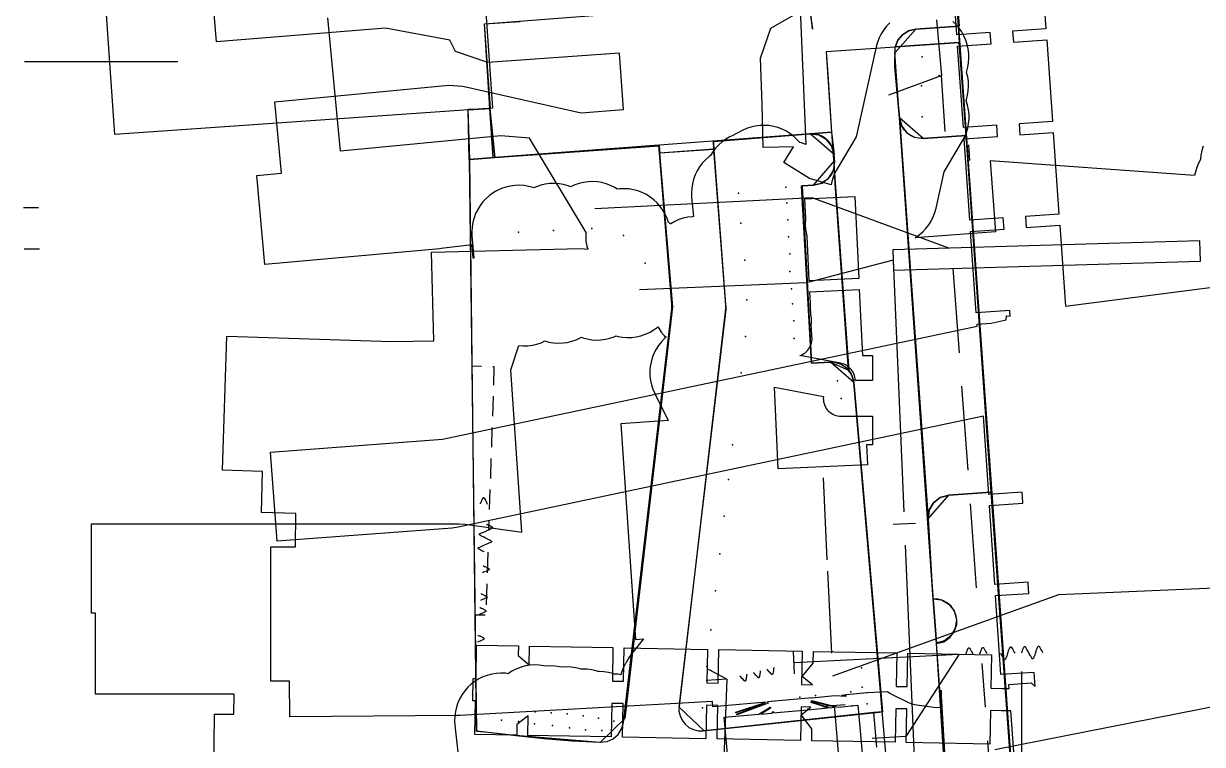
# Model space of a CAD drawing. Header units: metres. Extents: x -3903 to -3714, y 4981 to 6033.
# Drawn here: x -3886.1 to -3833.3, y 5740.4 to 5772.7 of the extents above; entities that cross this region are included whole.
import ezdxf

# ---------------------------------------------------------------- set-up
doc = ezdxf.new("R2010")
doc.units = ezdxf.units.M
for name, color, linetype in [('BOUNDARY', 7, 'Continuous'), ('BUILDING', 7, 'Continuous'), ('BUSH', 7, 'Continuous'), ('CURB', 7, 'Continuous'), ('ELECTR_CABLE', 7, 'Continuous'), ('GAS', 7, 'Continuous'), ('GRASS', 7, 'Continuous'), ('GROUND', 7, 'Continuous'), ('HEAT', 7, 'Continuous'), ('LAMP', 7, 'Continuous'), ('OVERHEAD_POWER_LINE', 7, 'Continuous'), ('ROAD', 7, 'Continuous'), ('SEWER', 7, 'Continuous'), ('SIDEWALK_PATH', 7, 'Continuous'), ('WATER_PIPELINE', 7, 'Continuous')]:
    doc.layers.add(name, color=color, linetype=linetype)

msp = doc.modelspace()

# ---------------------------------------------------------------- linework, layer by layer
at = {"layer": 'BOUNDARY'}
msp.add_lwpolyline([(-3847.856, 5740.311), (-3847.984, 5741.862), (-3855.579, 5741.039), (-3856.704, 5742.092), (-3854.603, 5759.889), (-3855.155, 5767.064), (-3857.579, 5766.892), (-3857.008, 5760.016), (-3859.132, 5741.597), (-3860.244, 5740.52), (-3864.194, 5740.842), (-3865.784, 5741.03), (-3866.083, 5766.606), (-3866.15, 5768.853), (-3865.153, 5768.892), (-3865.415, 5772.685), (-3863.828, 5772.786)], dxfattribs=at)
at = {"layer": 'BUILDING'}
msp.add_lwpolyline([(-3868.604, 5819.767), (-3865.064, 5768.899), (-3881.977, 5767.721), (-3885.517, 5818.59)], close=True, dxfattribs=at)
at = {"layer": 'BUSH'}
for p in [(-3845.827, 5771.196), (-3845.847, 5769.91), (-3845.82, 5768.511), (-3851.928, 5765.364), (-3854.053, 5765.101), (-3851.886, 5764.672), (-3853.937, 5763.765), (-3851.834, 5763.907), (-3863.891, 5763.352), (-3862.325, 5763.436), (-3860.61, 5763.519), (-3859.195, 5763.203), (-3851.802, 5763.152), (-3851.75, 5762.386), (-3858.229, 5761.971), (-3853.768, 5762.106), (-3851.75, 5761.598), (-3851.666, 5760.824), (-3853.68, 5760.321), (-3851.624, 5760.153), (-3851.572, 5759.387), (-3853.737, 5758.692), (-3851.551, 5758.59), (-3853.93, 5757.061), (-3849.619, 5756.701), (-3849.452, 5755.915), (-3854.31, 5753.835), (-3854.494, 5752.284), (-3854.687, 5750.648), (-3854.887, 5748.954), (-3855.081, 5747.311), (-3855.288, 5745.56), (-3855.465, 5743.922), (-3848.535, 5743.862), (-3850.6, 5742.624), (-3849.017, 5742.778), (-3848.516, 5742.991), (-3855.664, 5742.071), (-3851.296, 5742.542), (-3850.209, 5742.112), (-3848.963, 5742.153), (-3848.286, 5742.25), (-3863.148, 5741.887), (-3862.441, 5741.841), (-3861.714, 5741.798), (-3861.006, 5741.704), (-3860.315, 5741.598), (-3850.938, 5742.015), (-3864.66, 5741.52), (-3863.901, 5741.455), (-3863.174, 5741.35), (-3862.369, 5741.275), (-3861.616, 5741.168), (-3860.9, 5741.087), (-3860.164, 5741.046), (-3859.628, 5741.475)]:
    msp.add_point(p, dxfattribs=at)
at = {"layer": 'CURB'}
for points in [[(-3867.861, 5808.623), (-3853.9, 5809.494), (-3852.929, 5809.577), (-3846.431, 5804.023), (-3844.586, 5777.956), (-3844.205, 5772.576), (-3843.415, 5761.417), (-3841.627, 5736.612), (-3841.49, 5734.714), (-3840.673, 5723.38), (-3839.406, 5705.714), (-3838.057, 5687.717), (-3840.726, 5684.51), (-3861.138, 5682.304)], [(-3843.851, 5767.686), (-3845.772, 5767.55), (-3846.84, 5768.478), (-3847.041, 5771.374), (-3846.113, 5772.443), (-3844.162, 5772.579)], [(-3865.034, 5766.686), (-3865.174, 5768.891)], [(-3847.389, 5739.343), (-3848.884, 5756.622), (-3849.934, 5757.535), (-3850.774, 5757.49), (-3851.199, 5765.428), (-3850.684, 5765.456), (-3849.742, 5766.541), (-3849.767, 5766.838), (-3850.84, 5767.757), (-3858.588, 5767.172), (-3866.083, 5766.606)], [(-3843.745, 5767.267), (-3843.705, 5766.558)], [(-3865.553, 5757.345), (-3865.999, 5757.355)], [(-3865.008, 5756.512), (-3864.981, 5757.332), (-3865.053, 5757.333)], [(-3865.053, 5755.12), (-3865.024, 5756.012)], [(-3865.099, 5753.729), (-3865.07, 5754.62)], [(-3865.144, 5752.337), (-3865.115, 5753.229)], [(-3865.189, 5750.946), (-3865.16, 5751.837)], [(-3840.834, 5684.41), (-3842.18, 5703.131), (-3842.323, 5705.126), (-3845.185, 5744.942), (-3845.328, 5746.936), (-3845.557, 5750.52), (-3844.632, 5751.588), (-3842.702, 5751.727)], [(-3865.22, 5750), (-3865.205, 5750.446)], [(-3865.281, 5748.11), (-3865.251, 5749.037)], [(-3865.327, 5746.683), (-3865.297, 5747.61)], [(-3865.853, 5746.234), (-3865.389, 5746.23)]]:
    msp.add_lwpolyline(points, dxfattribs=at)
at = {"layer": 'ELECTR_CABLE'}
for points in [[(-3850.857, 5773.263), (-3850.728, 5772.447), (-3850.999, 5775.022)], [(-3847.274, 5772.718), (-3847.416, 5772.569), (-3847.543, 5772.406), (-3847.653, 5772.232), (-3847.746, 5772.048), (-3847.82, 5771.856), (-3847.875, 5771.657), (-3848.784, 5767.626), (-3849.634, 5766.19), (-3849.73, 5766.008), (-3849.808, 5765.817), (-3849.866, 5765.62), (-3849.893, 5765.48), (-3850.866, 5765.757), (-3852.022, 5766.472), (-3851.585, 5767.18), (-3852.944, 5767.144), (-3852.994, 5769.091), (-3853.062, 5771.14), (-3852.605, 5772.48), (-3851.374, 5773.182)], [(-3833.233, 5767.203), (-3833.295, 5767.007), (-3833.337, 5766.805), (-3833.357, 5766.612), (-3833.449, 5766.442), (-3833.529, 5766.251), (-3833.589, 5766.054), (-3833.623, 5765.886), (-3842.776, 5766.55), (-3842.543, 5763.369), (-3846.142, 5763.106), (-3846.125, 5763.116), (-3845.957, 5763.234), (-3845.8, 5763.369), (-3845.658, 5763.518), (-3845.531, 5763.68), (-3845.421, 5763.854), (-3845.328, 5764.038), (-3845.254, 5764.231), (-3845.199, 5764.429), (-3844.832, 5766.057), (-3844.013, 5767.441), (-3843.917, 5767.623), (-3843.839, 5767.814), (-3843.78, 5768.012), (-3843.741, 5768.214), (-3843.722, 5768.419), (-3843.723, 5768.625), (-3843.744, 5768.83), (-3843.786, 5769.032), (-3843.846, 5769.229), (-3843.854, 5769.247), (-3843.843, 5769.282), (-3843.791, 5769.482), (-3843.759, 5769.685), (-3843.747, 5769.891), (-3843.755, 5770.097), (-3843.784, 5770.301), (-3843.831, 5770.499), (-3843.778, 5770.734), (-3843.743, 5770.937), (-3843.727, 5771.143), (-3843.732, 5771.349), (-3843.757, 5771.553), (-3843.802, 5771.754), (-3843.867, 5771.95), (-3843.95, 5772.139), (-3844.052, 5772.318), (-3844.17, 5772.487), (-3844.305, 5772.643), (-3844.454, 5772.785)], [(-3844.153, 5757.96), (-3844.428, 5761.727)], [(-3843.769, 5752.697), (-3844.044, 5756.464)], [(-3850.069, 5748.684), (-3850.243, 5752.354)], [(-3865.606, 5751.194), (-3865.601, 5751.208), (-3865.582, 5751.256), (-3865.574, 5751.277), (-3865.561, 5751.309), (-3865.546, 5751.344), (-3865.536, 5751.368), (-3865.525, 5751.391), (-3865.516, 5751.407), (-3865.507, 5751.424), (-3865.501, 5751.434), (-3865.496, 5751.442), (-3865.491, 5751.449), (-3865.488, 5751.452), (-3865.486, 5751.455), (-3865.481, 5751.46), (-3865.478, 5751.463), (-3865.476, 5751.465), (-3865.473, 5751.467), (-3865.471, 5751.469), (-3865.467, 5751.471), (-3865.465, 5751.472), (-3865.464, 5751.473), (-3865.462, 5751.473), (-3865.461, 5751.474), (-3865.459, 5751.474), (-3865.457, 5751.475), (-3865.455, 5751.475), (-3865.453, 5751.475), (-3865.453, 5751.474), (-3865.451, 5751.474), (-3865.45, 5751.474), (-3865.449, 5751.474), (-3865.448, 5751.473), (-3865.447, 5751.473), (-3865.445, 5751.472), (-3865.443, 5751.471), (-3865.442, 5751.47), (-3865.441, 5751.469), (-3865.44, 5751.468), (-3865.439, 5751.467), (-3865.438, 5751.466), (-3865.437, 5751.465), (-3865.435, 5751.462), (-3865.433, 5751.46), (-3865.431, 5751.458), (-3865.429, 5751.454), (-3865.427, 5751.45), (-3865.423, 5751.443), (-3865.378, 5751.354), (-3865.363, 5751.324), (-3865.314, 5751.226), (-3865.294, 5751.188)], [(-3843.384, 5747.434), (-3843.659, 5751.201)], [(-3865.378, 5749.67), (-3865.392, 5749.677), (-3865.439, 5749.698), (-3865.459, 5749.708), (-3865.49, 5749.723), (-3865.525, 5749.74), (-3865.548, 5749.752), (-3865.57, 5749.764), (-3865.586, 5749.773), (-3865.602, 5749.783), (-3865.612, 5749.79), (-3865.619, 5749.796), (-3865.626, 5749.802), (-3865.629, 5749.804), (-3865.632, 5749.807), (-3865.636, 5749.811), (-3865.639, 5749.814), (-3865.641, 5749.817), (-3865.643, 5749.82), (-3865.645, 5749.822), (-3865.647, 5749.826), (-3865.648, 5749.828), (-3865.648, 5749.83), (-3865.649, 5749.831), (-3865.649, 5749.833), (-3865.649, 5749.834), (-3865.649, 5749.836), (-3865.649, 5749.838), (-3865.649, 5749.84), (-3865.649, 5749.841), (-3865.649, 5749.842), (-3865.648, 5749.843), (-3865.648, 5749.844), (-3865.648, 5749.845), (-3865.647, 5749.847), (-3865.646, 5749.848), (-3865.645, 5749.85), (-3865.644, 5749.851), (-3865.643, 5749.852), (-3865.642, 5749.853), (-3865.641, 5749.854), (-3865.64, 5749.855), (-3865.638, 5749.856), (-3865.636, 5749.858), (-3865.634, 5749.859), (-3865.631, 5749.861), (-3865.627, 5749.863), (-3865.623, 5749.865), (-3865.615, 5749.869), (-3865.524, 5749.908), (-3865.494, 5749.921), (-3865.393, 5749.964), (-3865.353, 5749.981)], [(-3865.328, 5750.292), (-3865.314, 5750.286), (-3865.268, 5750.264), (-3865.247, 5750.255), (-3865.216, 5750.24), (-3865.182, 5750.223), (-3865.159, 5750.211), (-3865.136, 5750.199), (-3865.12, 5750.189), (-3865.104, 5750.179), (-3865.095, 5750.172), (-3865.087, 5750.166), (-3865.08, 5750.161), (-3865.077, 5750.158), (-3865.075, 5750.156), (-3865.07, 5750.151), (-3865.067, 5750.148), (-3865.065, 5750.146), (-3865.063, 5750.143), (-3865.061, 5750.14), (-3865.06, 5750.137), (-3865.059, 5750.134), (-3865.058, 5750.133), (-3865.058, 5750.131), (-3865.057, 5750.129), (-3865.057, 5750.128), (-3865.057, 5750.126), (-3865.057, 5750.124), (-3865.057, 5750.122), (-3865.057, 5750.121), (-3865.058, 5750.12), (-3865.058, 5750.119), (-3865.058, 5750.118), (-3865.059, 5750.117), (-3865.06, 5750.116), (-3865.06, 5750.114), (-3865.062, 5750.112), (-3865.063, 5750.111), (-3865.063, 5750.11), (-3865.064, 5750.109), (-3865.066, 5750.108), (-3865.067, 5750.107), (-3865.068, 5750.106), (-3865.071, 5750.104), (-3865.073, 5750.103), (-3865.076, 5750.101), (-3865.08, 5750.099), (-3865.084, 5750.097), (-3865.091, 5750.094), (-3865.182, 5750.054), (-3865.213, 5750.041), (-3865.314, 5749.998), (-3865.353, 5749.981)], [(-3865.378, 5749.67), (-3865.364, 5749.664), (-3865.318, 5749.642), (-3865.297, 5749.633), (-3865.266, 5749.618), (-3865.232, 5749.601), (-3865.209, 5749.589), (-3865.187, 5749.577), (-3865.171, 5749.567), (-3865.155, 5749.557), (-3865.145, 5749.55), (-3865.137, 5749.545), (-3865.13, 5749.539), (-3865.128, 5749.537), (-3865.125, 5749.534), (-3865.12, 5749.529), (-3865.117, 5749.526), (-3865.115, 5749.524), (-3865.113, 5749.521), (-3865.112, 5749.518), (-3865.11, 5749.515), (-3865.109, 5749.512), (-3865.108, 5749.511), (-3865.108, 5749.509), (-3865.108, 5749.507), (-3865.107, 5749.506), (-3865.107, 5749.504), (-3865.107, 5749.502), (-3865.107, 5749.5), (-3865.108, 5749.499), (-3865.108, 5749.498), (-3865.108, 5749.497), (-3865.109, 5749.496), (-3865.109, 5749.495), (-3865.11, 5749.494), (-3865.111, 5749.492), (-3865.112, 5749.49), (-3865.113, 5749.489), (-3865.114, 5749.488), (-3865.115, 5749.487), (-3865.116, 5749.486), (-3865.117, 5749.485), (-3865.118, 5749.484), (-3865.121, 5749.482), (-3865.123, 5749.481), (-3865.126, 5749.479), (-3865.13, 5749.477), (-3865.134, 5749.475), (-3865.141, 5749.472), (-3865.232, 5749.432), (-3865.263, 5749.419), (-3865.364, 5749.376), (-3865.403, 5749.359)], [(-3865.428, 5749.048), (-3865.442, 5749.055), (-3865.489, 5749.076), (-3865.509, 5749.086), (-3865.541, 5749.101), (-3865.575, 5749.118), (-3865.598, 5749.13), (-3865.62, 5749.142), (-3865.636, 5749.151), (-3865.652, 5749.161), (-3865.662, 5749.168), (-3865.67, 5749.174), (-3865.676, 5749.18), (-3865.679, 5749.182), (-3865.682, 5749.185), (-3865.687, 5749.189), (-3865.689, 5749.192), (-3865.691, 5749.195), (-3865.693, 5749.198), (-3865.695, 5749.201), (-3865.697, 5749.204), (-3865.698, 5749.206), (-3865.698, 5749.208), (-3865.699, 5749.209), (-3865.699, 5749.211), (-3865.699, 5749.212), (-3865.7, 5749.214), (-3865.7, 5749.216), (-3865.699, 5749.218), (-3865.699, 5749.219), (-3865.699, 5749.22), (-3865.699, 5749.221), (-3865.698, 5749.222), (-3865.698, 5749.223), (-3865.697, 5749.225), (-3865.696, 5749.226), (-3865.695, 5749.228), (-3865.694, 5749.229), (-3865.693, 5749.23), (-3865.692, 5749.231), (-3865.691, 5749.232), (-3865.69, 5749.233), (-3865.689, 5749.234), (-3865.686, 5749.236), (-3865.684, 5749.238), (-3865.681, 5749.239), (-3865.677, 5749.242), (-3865.673, 5749.243), (-3865.666, 5749.247), (-3865.574, 5749.286), (-3865.544, 5749.299), (-3865.443, 5749.342), (-3865.403, 5749.359)], [(-3865.479, 5748.426), (-3865.465, 5748.42), (-3865.418, 5748.398), (-3865.398, 5748.389), (-3865.367, 5748.374), (-3865.332, 5748.357), (-3865.309, 5748.345), (-3865.287, 5748.333), (-3865.271, 5748.323), (-3865.255, 5748.313), (-3865.245, 5748.306), (-3865.238, 5748.301), (-3865.231, 5748.295), (-3865.228, 5748.293), (-3865.225, 5748.29), (-3865.221, 5748.285), (-3865.218, 5748.282), (-3865.216, 5748.28), (-3865.214, 5748.277), (-3865.212, 5748.274), (-3865.21, 5748.271), (-3865.209, 5748.268), (-3865.209, 5748.267), (-3865.208, 5748.265), (-3865.208, 5748.264), (-3865.208, 5748.262), (-3865.208, 5748.26), (-3865.208, 5748.258), (-3865.208, 5748.256), (-3865.208, 5748.256), (-3865.208, 5748.254), (-3865.209, 5748.253), (-3865.209, 5748.252), (-3865.209, 5748.251), (-3865.21, 5748.25), (-3865.211, 5748.248), (-3865.212, 5748.247), (-3865.213, 5748.245), (-3865.214, 5748.244), (-3865.215, 5748.243), (-3865.216, 5748.242), (-3865.217, 5748.241), (-3865.219, 5748.24), (-3865.221, 5748.238), (-3865.223, 5748.237), (-3865.226, 5748.235), (-3865.23, 5748.233), (-3865.234, 5748.231), (-3865.242, 5748.228), (-3865.333, 5748.188), (-3865.363, 5748.175), (-3865.464, 5748.132), (-3865.504, 5748.115)], [(-3849.872, 5744.515), (-3850.046, 5748.185)], [(-3849.824, 5743.493), (-3839.702, 5747.143), (-3832.036, 5747.465)], [(-3865.579, 5747.182), (-3865.565, 5747.176), (-3865.519, 5747.154), (-3865.498, 5747.145), (-3865.467, 5747.13), (-3865.433, 5747.113), (-3865.41, 5747.101), (-3865.387, 5747.089), (-3865.371, 5747.079), (-3865.355, 5747.069), (-3865.346, 5747.063), (-3865.338, 5747.057), (-3865.331, 5747.051), (-3865.328, 5747.049), (-3865.326, 5747.046), (-3865.321, 5747.041), (-3865.318, 5747.038), (-3865.316, 5747.036), (-3865.314, 5747.033), (-3865.312, 5747.03), (-3865.311, 5747.027), (-3865.31, 5747.024), (-3865.309, 5747.023), (-3865.309, 5747.021), (-3865.308, 5747.02), (-3865.308, 5747.018), (-3865.308, 5747.016), (-3865.308, 5747.014), (-3865.308, 5747.012), (-3865.308, 5747.012), (-3865.309, 5747.01), (-3865.309, 5747.009), (-3865.309, 5747.008), (-3865.31, 5747.007), (-3865.31, 5747.006), (-3865.311, 5747.004), (-3865.313, 5747.003), (-3865.314, 5747.001), (-3865.314, 5747.001), (-3865.315, 5746.999), (-3865.317, 5746.998), (-3865.318, 5746.997), (-3865.319, 5746.996), (-3865.322, 5746.994), (-3865.323, 5746.993), (-3865.327, 5746.991), (-3865.331, 5746.989), (-3865.334, 5746.987), (-3865.342, 5746.984), (-3865.433, 5746.944), (-3865.464, 5746.931), (-3865.565, 5746.888), (-3865.604, 5746.871)], [(-3865.629, 5746.56), (-3865.615, 5746.554), (-3865.569, 5746.533), (-3865.548, 5746.523), (-3865.517, 5746.508), (-3865.483, 5746.491), (-3865.46, 5746.479), (-3865.438, 5746.467), (-3865.422, 5746.457), (-3865.406, 5746.447), (-3865.396, 5746.441), (-3865.388, 5746.435), (-3865.381, 5746.429), (-3865.379, 5746.427), (-3865.376, 5746.424), (-3865.371, 5746.419), (-3865.368, 5746.416), (-3865.366, 5746.414), (-3865.364, 5746.411), (-3865.363, 5746.408), (-3865.361, 5746.405), (-3865.36, 5746.402), (-3865.359, 5746.401), (-3865.359, 5746.399), (-3865.359, 5746.398), (-3865.358, 5746.396), (-3865.358, 5746.394), (-3865.358, 5746.392), (-3865.358, 5746.39), (-3865.358, 5746.39), (-3865.359, 5746.388), (-3865.359, 5746.387), (-3865.359, 5746.386), (-3865.36, 5746.385), (-3865.361, 5746.384), (-3865.362, 5746.382), (-3865.363, 5746.381), (-3865.364, 5746.379), (-3865.364, 5746.379), (-3865.366, 5746.377), (-3865.367, 5746.376), (-3865.368, 5746.375), (-3865.369, 5746.374), (-3865.372, 5746.372), (-3865.374, 5746.371), (-3865.377, 5746.369), (-3865.381, 5746.367), (-3865.385, 5746.365), (-3865.392, 5746.362), (-3865.483, 5746.322), (-3865.514, 5746.309), (-3865.615, 5746.266), (-3865.654, 5746.249)], [(-3865.718, 5745.316), (-3865.704, 5745.31), (-3865.657, 5745.291), (-3865.635, 5745.283), (-3865.603, 5745.27), (-3865.568, 5745.254), (-3865.545, 5745.244), (-3865.522, 5745.233), (-3865.505, 5745.224), (-3865.489, 5745.215), (-3865.479, 5745.209), (-3865.471, 5745.203), (-3865.464, 5745.198), (-3865.461, 5745.196), (-3865.458, 5745.193), (-3865.453, 5745.189), (-3865.45, 5745.186), (-3865.448, 5745.183), (-3865.446, 5745.181), (-3865.444, 5745.178), (-3865.442, 5745.175), (-3865.441, 5745.172), (-3865.44, 5745.171), (-3865.44, 5745.169), (-3865.439, 5745.168), (-3865.439, 5745.166), (-3865.439, 5745.164), (-3865.439, 5745.163), (-3865.439, 5745.161), (-3865.439, 5745.16), (-3865.439, 5745.159), (-3865.439, 5745.158), (-3865.44, 5745.156), (-3865.44, 5745.155), (-3865.441, 5745.154), (-3865.441, 5745.152), (-3865.443, 5745.151), (-3865.443, 5745.149), (-3865.444, 5745.148), (-3865.445, 5745.147), (-3865.446, 5745.146), (-3865.447, 5745.145), (-3865.449, 5745.144), (-3865.451, 5745.142), (-3865.453, 5745.141), (-3865.456, 5745.139), (-3865.46, 5745.136), (-3865.464, 5745.134), (-3865.471, 5745.13), (-3865.56, 5745.086), (-3865.59, 5745.071), (-3865.688, 5745.023), (-3865.727, 5745.004)], [(-3843.861, 5744.47), (-3843.857, 5744.485), (-3843.84, 5744.533), (-3843.833, 5744.555), (-3843.821, 5744.587), (-3843.808, 5744.623), (-3843.798, 5744.647), (-3843.788, 5744.671), (-3843.781, 5744.688), (-3843.772, 5744.705), (-3843.766, 5744.715), (-3843.761, 5744.723), (-3843.757, 5744.731), (-3843.754, 5744.734), (-3843.752, 5744.737), (-3843.748, 5744.742), (-3843.745, 5744.745), (-3843.743, 5744.747), (-3843.74, 5744.749), (-3843.738, 5744.751), (-3843.734, 5744.753), (-3843.732, 5744.755), (-3843.731, 5744.755), (-3843.729, 5744.756), (-3843.728, 5744.757), (-3843.726, 5744.757), (-3843.724, 5744.757), (-3843.722, 5744.757), (-3843.72, 5744.757), (-3843.72, 5744.757), (-3843.718, 5744.757), (-3843.717, 5744.757), (-3843.716, 5744.757), (-3843.715, 5744.756), (-3843.714, 5744.756), (-3843.712, 5744.755), (-3843.71, 5744.754), (-3843.709, 5744.753), (-3843.708, 5744.753), (-3843.707, 5744.752), (-3843.705, 5744.75), (-3843.704, 5744.749), (-3843.703, 5744.748), (-3843.701, 5744.746), (-3843.7, 5744.744), (-3843.698, 5744.741), (-3843.695, 5744.738), (-3843.693, 5744.734), (-3843.689, 5744.727), (-3843.64, 5744.64), (-3843.624, 5744.611), (-3843.57, 5744.515), (-3843.55, 5744.478)], [(-3843.238, 5744.485), (-3843.233, 5744.499), (-3843.216, 5744.548), (-3843.209, 5744.569), (-3843.197, 5744.602), (-3843.184, 5744.638), (-3843.174, 5744.662), (-3843.165, 5744.685), (-3843.157, 5744.702), (-3843.148, 5744.719), (-3843.143, 5744.729), (-3843.138, 5744.738), (-3843.133, 5744.745), (-3843.131, 5744.748), (-3843.128, 5744.751), (-3843.124, 5744.756), (-3843.121, 5744.759), (-3843.119, 5744.762), (-3843.116, 5744.764), (-3843.114, 5744.766), (-3843.111, 5744.768), (-3843.108, 5744.769), (-3843.107, 5744.77), (-3843.105, 5744.771), (-3843.104, 5744.771), (-3843.102, 5744.771), (-3843.1, 5744.772), (-3843.099, 5744.772), (-3843.097, 5744.772), (-3843.096, 5744.772), (-3843.095, 5744.772), (-3843.094, 5744.772), (-3843.092, 5744.771), (-3843.091, 5744.771), (-3843.09, 5744.77), (-3843.088, 5744.77), (-3843.086, 5744.769), (-3843.085, 5744.768), (-3843.084, 5744.767), (-3843.083, 5744.766), (-3843.082, 5744.765), (-3843.081, 5744.764), (-3843.08, 5744.763), (-3843.077, 5744.76), (-3843.076, 5744.759), (-3843.074, 5744.756), (-3843.071, 5744.752), (-3843.069, 5744.748), (-3843.065, 5744.741), (-3843.016, 5744.655), (-3843, 5744.626), (-3842.947, 5744.53), (-3842.926, 5744.492)], [(-3841.99, 5744.514), (-3841.985, 5744.528), (-3841.969, 5744.577), (-3841.961, 5744.598), (-3841.95, 5744.631), (-3841.936, 5744.667), (-3841.927, 5744.691), (-3841.917, 5744.714), (-3841.909, 5744.731), (-3841.901, 5744.748), (-3841.895, 5744.758), (-3841.89, 5744.767), (-3841.885, 5744.774), (-3841.883, 5744.777), (-3841.881, 5744.78), (-3841.876, 5744.785), (-3841.874, 5744.788), (-3841.871, 5744.791), (-3841.869, 5744.793), (-3841.866, 5744.795), (-3841.863, 5744.797), (-3841.861, 5744.798), (-3841.859, 5744.799), (-3841.858, 5744.8), (-3841.856, 5744.8), (-3841.855, 5744.8), (-3841.853, 5744.801), (-3841.851, 5744.801), (-3841.849, 5744.801), (-3841.848, 5744.801), (-3841.847, 5744.801), (-3841.846, 5744.801), (-3841.845, 5744.8), (-3841.844, 5744.8), (-3841.842, 5744.799), (-3841.841, 5744.799), (-3841.839, 5744.798), (-3841.837, 5744.797), (-3841.837, 5744.796), (-3841.835, 5744.795), (-3841.834, 5744.794), (-3841.833, 5744.793), (-3841.832, 5744.792), (-3841.83, 5744.79), (-3841.828, 5744.788), (-3841.826, 5744.785), (-3841.824, 5744.781), (-3841.821, 5744.777), (-3841.817, 5744.77), (-3841.768, 5744.684), (-3841.752, 5744.655), (-3841.699, 5744.559), (-3841.678, 5744.521)], [(-3841.366, 5744.529), (-3841.361, 5744.543), (-3841.345, 5744.591), (-3841.337, 5744.613), (-3841.326, 5744.645), (-3841.312, 5744.681), (-3841.303, 5744.705), (-3841.293, 5744.729), (-3841.285, 5744.746), (-3841.277, 5744.763), (-3841.271, 5744.773), (-3841.266, 5744.781), (-3841.261, 5744.789), (-3841.259, 5744.792), (-3841.257, 5744.795), (-3841.253, 5744.8), (-3841.25, 5744.803), (-3841.247, 5744.805), (-3841.245, 5744.807), (-3841.242, 5744.809), (-3841.239, 5744.812), (-3841.237, 5744.813), (-3841.235, 5744.814), (-3841.234, 5744.814), (-3841.232, 5744.815), (-3841.231, 5744.815), (-3841.229, 5744.815), (-3841.227, 5744.816), (-3841.225, 5744.816), (-3841.224, 5744.816), (-3841.223, 5744.815), (-3841.222, 5744.815), (-3841.221, 5744.815), (-3841.22, 5744.814), (-3841.218, 5744.814), (-3841.217, 5744.813), (-3841.215, 5744.812), (-3841.214, 5744.811), (-3841.213, 5744.811), (-3841.212, 5744.81), (-3841.21, 5744.809), (-3841.209, 5744.808), (-3841.208, 5744.807), (-3841.206, 5744.804), (-3841.204, 5744.802), (-3841.202, 5744.799), (-3841.2, 5744.796), (-3841.197, 5744.792), (-3841.193, 5744.785), (-3841.144, 5744.698), (-3841.129, 5744.669), (-3841.075, 5744.573), (-3841.054, 5744.536)], [(-3840.742, 5744.543), (-3840.737, 5744.557), (-3840.721, 5744.606), (-3840.713, 5744.628), (-3840.702, 5744.66), (-3840.689, 5744.696), (-3840.679, 5744.72), (-3840.669, 5744.743), (-3840.661, 5744.76), (-3840.653, 5744.777), (-3840.647, 5744.787), (-3840.642, 5744.796), (-3840.637, 5744.803), (-3840.635, 5744.806), (-3840.633, 5744.809), (-3840.629, 5744.814), (-3840.626, 5744.817), (-3840.624, 5744.82), (-3840.621, 5744.822), (-3840.618, 5744.824), (-3840.615, 5744.826), (-3840.613, 5744.827), (-3840.612, 5744.828), (-3840.61, 5744.829), (-3840.608, 5744.829), (-3840.607, 5744.83), (-3840.605, 5744.83), (-3840.603, 5744.83), (-3840.601, 5744.83), (-3840.601, 5744.83), (-3840.599, 5744.83), (-3840.598, 5744.83), (-3840.597, 5744.829), (-3840.596, 5744.829), (-3840.595, 5744.828), (-3840.593, 5744.828), (-3840.591, 5744.827), (-3840.59, 5744.826), (-3840.589, 5744.825), (-3840.588, 5744.824), (-3840.586, 5744.823), (-3840.585, 5744.822), (-3840.584, 5744.821), (-3840.582, 5744.819), (-3840.581, 5744.817), (-3840.578, 5744.814), (-3840.576, 5744.81), (-3840.574, 5744.807), (-3840.57, 5744.799), (-3840.521, 5744.713), (-3840.505, 5744.684), (-3840.451, 5744.588), (-3840.43, 5744.55)], [(-3851.533, 5743.596), (-3851.583, 5744.594)], [(-3851.558, 5744.095), (-3847.136, 5744.315)], [(-3844.173, 5744.463), (-3846.56, 5740.783), (-3848.054, 5740.702)], [(-3847.136, 5744.315), (-3844.173, 5744.463)], [(-3841.99, 5744.514), (-3841.995, 5744.5), (-3842.011, 5744.451), (-3842.019, 5744.43), (-3842.03, 5744.397), (-3842.044, 5744.361), (-3842.053, 5744.337), (-3842.063, 5744.314), (-3842.071, 5744.297), (-3842.079, 5744.28), (-3842.085, 5744.27), (-3842.09, 5744.261), (-3842.095, 5744.254), (-3842.097, 5744.251), (-3842.099, 5744.248), (-3842.103, 5744.243), (-3842.106, 5744.24), (-3842.109, 5744.237), (-3842.111, 5744.235), (-3842.114, 5744.233), (-3842.117, 5744.231), (-3842.119, 5744.23), (-3842.121, 5744.229), (-3842.122, 5744.228), (-3842.124, 5744.228), (-3842.125, 5744.227), (-3842.127, 5744.227), (-3842.129, 5744.227), (-3842.131, 5744.227), (-3842.132, 5744.227), (-3842.133, 5744.227), (-3842.134, 5744.227), (-3842.135, 5744.228), (-3842.136, 5744.228), (-3842.138, 5744.229), (-3842.139, 5744.229), (-3842.141, 5744.23), (-3842.142, 5744.231), (-3842.143, 5744.232), (-3842.145, 5744.233), (-3842.146, 5744.234), (-3842.147, 5744.235), (-3842.148, 5744.236), (-3842.15, 5744.238), (-3842.152, 5744.24), (-3842.154, 5744.243), (-3842.156, 5744.247), (-3842.159, 5744.25), (-3842.163, 5744.258), (-3842.212, 5744.344), (-3842.228, 5744.373), (-3842.281, 5744.469), (-3842.302, 5744.507)], [(-3840.742, 5744.543), (-3840.747, 5744.529), (-3840.764, 5744.48), (-3840.771, 5744.459), (-3840.783, 5744.426), (-3840.796, 5744.39), (-3840.806, 5744.366), (-3840.815, 5744.343), (-3840.823, 5744.326), (-3840.832, 5744.309), (-3840.837, 5744.299), (-3840.842, 5744.29), (-3840.847, 5744.283), (-3840.849, 5744.28), (-3840.852, 5744.277), (-3840.856, 5744.272), (-3840.859, 5744.269), (-3840.861, 5744.266), (-3840.864, 5744.264), (-3840.866, 5744.262), (-3840.869, 5744.26), (-3840.872, 5744.259), (-3840.873, 5744.258), (-3840.875, 5744.257), (-3840.876, 5744.257), (-3840.877, 5744.257), (-3840.879, 5744.256), (-3840.881, 5744.256), (-3840.883, 5744.256), (-3840.884, 5744.256), (-3840.885, 5744.256), (-3840.886, 5744.256), (-3840.887, 5744.257), (-3840.889, 5744.257), (-3840.89, 5744.258), (-3840.892, 5744.258), (-3840.893, 5744.259), (-3840.895, 5744.26), (-3840.896, 5744.261), (-3840.897, 5744.262), (-3840.898, 5744.263), (-3840.899, 5744.264), (-3840.9, 5744.265), (-3840.903, 5744.267), (-3840.904, 5744.269), (-3840.906, 5744.272), (-3840.909, 5744.276), (-3840.911, 5744.28), (-3840.915, 5744.287), (-3840.964, 5744.373), (-3840.98, 5744.402), (-3841.033, 5744.498), (-3841.054, 5744.536)], [(-3854.569, 5743.355), (-3855.397, 5743.787)], [(-3853.073, 5743.723), (-3853.074, 5743.708), (-3853.08, 5743.657), (-3853.083, 5743.634), (-3853.087, 5743.6), (-3853.092, 5743.562), (-3853.096, 5743.536), (-3853.101, 5743.511), (-3853.105, 5743.493), (-3853.109, 5743.475), (-3853.113, 5743.463), (-3853.116, 5743.454), (-3853.119, 5743.446), (-3853.12, 5743.443), (-3853.122, 5743.439), (-3853.125, 5743.433), (-3853.127, 5743.43), (-3853.129, 5743.427), (-3853.131, 5743.424), (-3853.133, 5743.422), (-3853.135, 5743.419), (-3853.137, 5743.417), (-3853.139, 5743.416), (-3853.14, 5743.415), (-3853.141, 5743.414), (-3853.143, 5743.414), (-3853.145, 5743.413), (-3853.146, 5743.412), (-3853.148, 5743.412), (-3853.149, 5743.412), (-3853.15, 5743.412), (-3853.151, 5743.412), (-3853.152, 5743.412), (-3853.154, 5743.412), (-3853.155, 5743.412), (-3853.157, 5743.412), (-3853.159, 5743.413), (-3853.16, 5743.414), (-3853.161, 5743.414), (-3853.163, 5743.415), (-3853.164, 5743.415), (-3853.166, 5743.416), (-3853.167, 5743.417), (-3853.17, 5743.419), (-3853.171, 5743.42), (-3853.174, 5743.423), (-3853.177, 5743.426), (-3853.18, 5743.429), (-3853.186, 5743.435), (-3853.252, 5743.509), (-3853.274, 5743.534), (-3853.347, 5743.616), (-3853.376, 5743.648)], [(-3852.467, 5743.872), (-3852.468, 5743.856), (-3852.474, 5743.806), (-3852.477, 5743.783), (-3852.481, 5743.749), (-3852.486, 5743.711), (-3852.49, 5743.685), (-3852.495, 5743.66), (-3852.499, 5743.642), (-3852.503, 5743.624), (-3852.507, 5743.612), (-3852.51, 5743.603), (-3852.513, 5743.595), (-3852.514, 5743.592), (-3852.516, 5743.588), (-3852.519, 5743.582), (-3852.521, 5743.579), (-3852.523, 5743.576), (-3852.525, 5743.573), (-3852.527, 5743.571), (-3852.529, 5743.568), (-3852.531, 5743.566), (-3852.533, 5743.565), (-3852.534, 5743.564), (-3852.535, 5743.563), (-3852.537, 5743.563), (-3852.539, 5743.562), (-3852.54, 5743.561), (-3852.542, 5743.561), (-3852.543, 5743.561), (-3852.544, 5743.561), (-3852.545, 5743.561), (-3852.546, 5743.561), (-3852.548, 5743.561), (-3852.549, 5743.561), (-3852.551, 5743.561), (-3852.553, 5743.562), (-3852.554, 5743.562), (-3852.555, 5743.563), (-3852.557, 5743.564), (-3852.558, 5743.564), (-3852.56, 5743.565), (-3852.561, 5743.566), (-3852.564, 5743.568), (-3852.565, 5743.569), (-3852.568, 5743.572), (-3852.571, 5743.575), (-3852.574, 5743.578), (-3852.58, 5743.584), (-3852.646, 5743.658), (-3852.668, 5743.683), (-3852.741, 5743.765), (-3852.77, 5743.797)], [(-3842.994, 5742.092), (-3843.137, 5744.054)], [(-3854.569, 5743.355), (-3855.501, 5743.297)], [(-3854.569, 5743.355), (-3854.766, 5738.234)], [(-3853.679, 5743.574), (-3853.68, 5743.559), (-3853.686, 5743.508), (-3853.689, 5743.485), (-3853.693, 5743.451), (-3853.698, 5743.413), (-3853.702, 5743.387), (-3853.707, 5743.362), (-3853.711, 5743.344), (-3853.715, 5743.326), (-3853.718, 5743.315), (-3853.722, 5743.305), (-3853.725, 5743.297), (-3853.726, 5743.294), (-3853.728, 5743.29), (-3853.731, 5743.284), (-3853.733, 5743.281), (-3853.735, 5743.278), (-3853.737, 5743.275), (-3853.739, 5743.273), (-3853.741, 5743.27), (-3853.743, 5743.268), (-3853.745, 5743.267), (-3853.746, 5743.266), (-3853.747, 5743.265), (-3853.749, 5743.265), (-3853.75, 5743.264), (-3853.752, 5743.263), (-3853.754, 5743.263), (-3853.755, 5743.263), (-3853.756, 5743.263), (-3853.757, 5743.263), (-3853.758, 5743.263), (-3853.76, 5743.263), (-3853.761, 5743.263), (-3853.763, 5743.263), (-3853.765, 5743.264), (-3853.766, 5743.265), (-3853.767, 5743.265), (-3853.769, 5743.266), (-3853.77, 5743.267), (-3853.772, 5743.267), (-3853.773, 5743.268), (-3853.775, 5743.27), (-3853.777, 5743.271), (-3853.78, 5743.274), (-3853.783, 5743.277), (-3853.786, 5743.28), (-3853.792, 5743.286), (-3853.858, 5743.36), (-3853.88, 5743.385), (-3853.953, 5743.467), (-3853.981, 5743.499)], [(-3850.26, 5742.14), (-3849.264, 5742.222)], [(-3849.762, 5742.181), (-3848.769, 5730.222)], [(-3842.6, 5736.671), (-3842.793, 5739.327), (-3842.885, 5740.595)]]:
    msp.add_lwpolyline(points, dxfattribs=at)
for points in [[(-3848.836, 5764.956), (-3848.663, 5761.287), (-3850.882, 5761.182), (-3850.976, 5763.18), (-3850.984, 5763.258), (-3850.999, 5763.335), (-3851.022, 5763.41), (-3851.038, 5763.449), (-3851.052, 5763.743), (-3851.043, 5763.788), (-3851.035, 5763.866), (-3851.035, 5763.944), (-3851.077, 5764.85)], [(-3848.044, 5756.715), (-3848.82, 5756.715), (-3848.825, 5756.788), (-3848.837, 5756.866), (-3848.857, 5756.942), (-3848.884, 5757.015), (-3848.919, 5757.086), (-3848.96, 5757.153), (-3849.007, 5757.215), (-3849.061, 5757.273), (-3849.119, 5757.325), (-3849.183, 5757.371), (-3849.251, 5757.411), (-3849.322, 5757.443), (-3849.396, 5757.469), (-3849.473, 5757.487), (-3851.306, 5757.83), (-3851.283, 5757.837), (-3851.21, 5757.867), (-3851.141, 5757.904), (-3851.075, 5757.947), (-3851.015, 5757.997), (-3850.959, 5758.053), (-3850.909, 5758.113), (-3850.865, 5758.178), (-3850.828, 5758.247), (-3850.798, 5758.32), (-3850.775, 5758.395), (-3850.76, 5758.472), (-3850.752, 5758.55), (-3850.752, 5758.629), (-3850.759, 5758.707), (-3850.766, 5758.744), (-3850.789, 5759.226), (-3850.781, 5759.269), (-3850.773, 5759.347), (-3850.773, 5759.426), (-3850.78, 5759.504), (-3850.795, 5759.581), (-3850.808, 5759.623), (-3850.829, 5760.069), (-3850.825, 5760.112), (-3850.825, 5760.191), (-3850.848, 5760.682), (-3848.639, 5760.787), (-3848.5, 5757.838), (-3848.044, 5757.838)], [(-3848.044, 5753.838), (-3848.311, 5753.838), (-3848.269, 5752.948), (-3852.264, 5752.759), (-3852.437, 5756.414), (-3850.246, 5756.004), (-3850.248, 5755.993), (-3850.252, 5755.915), (-3850.248, 5755.836), (-3850.236, 5755.759), (-3850.217, 5755.683), (-3850.191, 5755.609), (-3850.157, 5755.538), (-3850.117, 5755.47), (-3850.07, 5755.407), (-3850.017, 5755.349), (-3849.959, 5755.296), (-3849.896, 5755.25), (-3849.829, 5755.209), (-3849.758, 5755.176), (-3849.684, 5755.149), (-3849.608, 5755.13), (-3849.53, 5755.119), (-3849.452, 5755.115), (-3848.044, 5755.115)]]:
    msp.add_lwpolyline(points, close=True, dxfattribs=at)
at = {"layer": 'GAS'}
for points in [[(-3840.535, 5776.108), (-3840.279, 5772.46), (-3841.775, 5772.355), (-3841.74, 5771.857), (-3840.244, 5771.961), (-3839.989, 5768.314), (-3841.485, 5768.209), (-3841.45, 5767.71), (-3839.954, 5767.815), (-3839.698, 5764.168), (-3841.195, 5764.063), (-3841.16, 5763.564), (-3839.663, 5763.669), (-3839.409, 5760.04), (-3832.826, 5760.888)], [(-3841.489, 5737.045), (-3841.856, 5741.929), (-3842.281, 5741.937), (-3842.769, 5741.946), (-3842.797, 5740.446), (-3846.534, 5740.516), (-3846.505, 5742.016), (-3847.005, 5742.025), (-3847.034, 5740.526), (-3850.77, 5740.596), (-3850.76, 5741.133), (-3851.242, 5741.755), (-3850.801, 5742.097), (-3851.241, 5742.105), (-3851.27, 5740.605), (-3855.006, 5740.675), (-3854.978, 5742.175), (-3855.478, 5742.185), (-3855.506, 5740.685), (-3859.242, 5740.755), (-3859.214, 5742.255), (-3859.714, 5742.264), (-3859.742, 5740.764), (-3863.478, 5740.834), (-3863.462, 5741.709), (-3863.969, 5741.315), (-3863.978, 5740.844), (-3865.846, 5740.879), (-3865.818, 5742.379), (-3865.95, 5742.381), (-3865.931, 5743.381), (-3865.799, 5743.379), (-3865.771, 5744.878), (-3863.903, 5744.843), (-3863.911, 5744.406), (-3863.419, 5743.999), (-3863.403, 5744.834), (-3859.667, 5744.764), (-3859.695, 5743.264), (-3859.195, 5743.255), (-3859.167, 5744.754), (-3855.431, 5744.684), (-3855.459, 5743.184), (-3854.959, 5743.175), (-3854.931, 5744.675), (-3851.195, 5744.605), (-3851.223, 5743.105), (-3850.734, 5743.096), (-3851.191, 5743.472), (-3850.705, 5744.061), (-3850.695, 5744.595), (-3846.958, 5744.525), (-3846.987, 5743.025), (-3846.487, 5743.016), (-3846.459, 5744.516), (-3842.722, 5744.445), (-3842.75, 5742.946), (-3842.243, 5742.936), (-3841.932, 5742.93), (-3841.945, 5743.115), (-3840.948, 5743.19), (-3840.758, 5743.025), (-3840.8, 5743.655), (-3842.297, 5743.554), (-3842.536, 5747.089), (-3841.04, 5747.19), (-3841.069, 5747.622), (-3841.073, 5747.689), (-3842.57, 5747.588), (-3842.809, 5751.123), (-3841.313, 5751.225), (-3841.315, 5751.261), (-3841.346, 5751.723), (-3842.843, 5751.622), (-3843.08, 5755.125), (-3866.598, 5750.146), (-3866.862, 5750.108), (-3874.705, 5749.52), (-3875.004, 5753.508), (-3867.295, 5754.087), (-3843.357, 5759.155), (-3843.363, 5759.243), (-3842.734, 5759.287), (-3842.059, 5759.43), (-3842.048, 5759.613), (-3841.885, 5759.603), (-3841.902, 5759.847), (-3843.398, 5759.742), (-3843.654, 5763.389), (-3842.157, 5763.494), (-3842.192, 5763.993), (-3843.688, 5763.888), (-3843.944, 5767.536), (-3842.448, 5767.64), (-3842.483, 5768.139), (-3843.979, 5768.034), (-3844.234, 5771.682), (-3842.738, 5771.787), (-3842.773, 5772.285), (-3844.269, 5772.181), (-3844.525, 5775.828)]]:
    msp.add_lwpolyline(points, dxfattribs=at)
at = {"layer": 'GRASS'}
for points in [[(-3844.205, 5772.576), (-3844.159, 5771.832), (-3847.026, 5771.636), (-3846.91, 5771.945), (-3846.706, 5772.194), (-3846.434, 5772.366), (-3846.113, 5772.443)], [(-3846.84, 5768.478), (-3846.735, 5768.096), (-3846.5, 5767.793), (-3846.168, 5767.601), (-3845.775, 5767.549), (-3843.851, 5767.686), (-3844.171, 5771.847), (-3847.044, 5771.651), (-3847.06, 5770.777)], [(-3855.188, 5767.421), (-3854.623, 5760.122), (-3854.62, 5760.025), (-3854.627, 5759.927), (-3856.71, 5742.144), (-3856.711, 5741.921), (-3856.664, 5741.707), (-3856.571, 5741.508), (-3856.435, 5741.332), (-3856.264, 5741.19), (-3856.068, 5741.091), (-3855.855, 5741.037), (-3855.633, 5741.031), (-3847.604, 5741.881), (-3848.884, 5756.622), (-3848.974, 5756.96), (-3849.169, 5757.239), (-3849.446, 5757.437), (-3849.783, 5757.531), (-3850.774, 5757.49), (-3851.227, 5765.427), (-3850.684, 5765.456), (-3850.302, 5765.554), (-3849.996, 5765.783), (-3849.799, 5766.11), (-3849.739, 5766.501), (-3849.767, 5766.838), (-3849.806, 5767.047), (-3849.886, 5767.241), (-3850.005, 5767.414), (-3850.159, 5767.56), (-3850.341, 5767.67), (-3850.539, 5767.739), (-3850.747, 5767.766), (-3850.958, 5767.748)], [(-3859.933, 5740.562), (-3859.659, 5740.683), (-3859.437, 5740.875), (-3859.28, 5741.122), (-3859.202, 5741.411), (-3857.033, 5759.922), (-3857.029, 5760.118), (-3857.615, 5767.246), (-3864.963, 5766.691), (-3866.102, 5766.605), (-3865.784, 5741.03), (-3865.261, 5740.98), (-3864.012, 5740.823), (-3862.761, 5740.695), (-3861.507, 5740.597), (-3860.25, 5740.528)]]:
    msp.add_lwpolyline(points, close=True, dxfattribs=at)
msp.add_lwpolyline([(-3841.646, 5736.627), (-3842.728, 5751.725), (-3844.632, 5751.588), (-3845.014, 5751.482), (-3845.315, 5751.246), (-3845.506, 5750.914), (-3845.557, 5750.52), (-3845.347, 5746.951), (-3844.956, 5746.897), (-3844.627, 5746.706), (-3844.393, 5746.405), (-3844.288, 5746.025), (-3844.338, 5745.633), (-3844.526, 5745.302), (-3844.824, 5745.065), (-3845.203, 5744.956), (-3842.342, 5705.14)], dxfattribs=at)
at = {"layer": 'GROUND'}
msp.add_lwpolyline([(-3844.69, 5737.313), (-3845.185, 5744.942), (-3844.857, 5745.026), (-3844.583, 5745.208), (-3844.383, 5745.47), (-3844.277, 5745.791), (-3844.269, 5746.015), (-3844.311, 5746.231), (-3844.398, 5746.434), (-3844.53, 5746.614), (-3844.698, 5746.761), (-3844.892, 5746.866), (-3845.105, 5746.925), (-3845.325, 5746.936), (-3846.84, 5768.478), (-3847.041, 5770.762), (-3847.026, 5771.636), (-3846.91, 5771.945), (-3846.706, 5772.194), (-3846.434, 5772.366), (-3846.113, 5772.443), (-3844.19, 5772.577), (-3841.627, 5736.612)], dxfattribs=at)
for points in [[(-3847.984, 5741.862), (-3855.579, 5741.039), (-3856.704, 5742.092), (-3854.603, 5759.889), (-3855.154, 5767.055), (-3855.169, 5767.415), (-3850.84, 5767.757), (-3850.446, 5767.708), (-3850.114, 5767.519), (-3849.876, 5767.219), (-3849.82, 5767.023), (-3849.763, 5766.236), (-3849.884, 5765.934), (-3850.091, 5765.692), (-3850.365, 5765.527), (-3850.684, 5765.456), (-3851.199, 5765.428), (-3850.774, 5757.49), (-3849.934, 5757.535), (-3849.116, 5757.181), (-3849.711, 5765.523), (-3849.101, 5757.163), (-3849.017, 5757.041), (-3848.952, 5756.909), (-3848.907, 5756.768), (-3848.884, 5756.622), (-3847.604, 5741.881), (-3847.983, 5741.854)], [(-3857.579, 5766.892), (-3857.008, 5760.016), (-3859.132, 5741.597), (-3860.244, 5740.52), (-3864.194, 5740.842), (-3865.784, 5741.03), (-3866.083, 5766.606), (-3866.083, 5766.606), (-3864.963, 5766.691), (-3857.601, 5767.221), (-3857.575, 5766.892)]]:
    msp.add_lwpolyline(points, close=True, dxfattribs=at)
at = {"layer": 'HEAT'}
for points in [[(-3851.309, 5774.068), (-3851.03, 5767.275), (-3851.232, 5767.346), (-3851.301, 5767.366), (-3851.414, 5767.495), (-3851.564, 5767.636), (-3851.727, 5767.762), (-3851.902, 5767.871), (-3852.087, 5767.962), (-3852.28, 5768.035), (-3852.479, 5768.088), (-3852.682, 5768.122), (-3852.887, 5768.136), (-3853.093, 5768.13), (-3853.298, 5768.103), (-3853.499, 5768.056), (-3853.694, 5767.99), (-3853.882, 5767.905), (-3854.019, 5767.826), (-3854.163, 5767.761), (-3854.294, 5767.686), (-3854.432, 5767.624), (-3854.61, 5767.521), (-3854.778, 5767.401), (-3854.933, 5767.265), (-3855.074, 5767.115), (-3855.2, 5766.952), (-3855.304, 5766.785), (-3855.377, 5766.731), (-3855.531, 5766.593), (-3855.67, 5766.441), (-3855.794, 5766.277), (-3855.901, 5766.1), (-3855.99, 5765.915), (-3856.06, 5765.721), (-3856.111, 5765.521), (-3856.143, 5765.318), (-3856.154, 5765.112), (-3856.145, 5764.906), (-3856.065, 5764.051), (-3856.111, 5764.048), (-3856.316, 5764.024), (-3856.517, 5763.979), (-3856.713, 5763.916), (-3856.902, 5763.833), (-3857.081, 5763.732), (-3857.085, 5763.729), (-3857.179, 5763.789), (-3857.241, 5763.972), (-3857.325, 5764.16), (-3857.428, 5764.338), (-3857.548, 5764.506), (-3857.684, 5764.661), (-3857.834, 5764.802), (-3857.997, 5764.928), (-3858.172, 5765.037), (-3858.357, 5765.128), (-3858.55, 5765.201), (-3858.749, 5765.255), (-3858.952, 5765.289), (-3859.158, 5765.302), (-3859.363, 5765.296), (-3859.473, 5765.282), (-3859.587, 5765.353), (-3859.772, 5765.444), (-3859.965, 5765.517), (-3860.164, 5765.571), (-3860.367, 5765.605), (-3860.573, 5765.618), (-3860.778, 5765.612), (-3860.983, 5765.585), (-3861.184, 5765.539), (-3861.379, 5765.473), (-3861.563, 5765.39), (-3861.681, 5765.434), (-3861.88, 5765.488), (-3862.083, 5765.522), (-3862.289, 5765.535), (-3862.494, 5765.529), (-3862.699, 5765.502), (-3862.9, 5765.456), (-3863.095, 5765.39), (-3863.21, 5765.338), (-3863.246, 5765.351), (-3863.445, 5765.405), (-3863.648, 5765.439), (-3863.854, 5765.452), (-3864.059, 5765.446), (-3864.264, 5765.419), (-3864.465, 5765.373), (-3864.66, 5765.307), (-3864.848, 5765.222), (-3865.026, 5765.119), (-3865.194, 5764.999), (-3865.349, 5764.864), (-3865.49, 5764.714), (-3865.616, 5764.55), (-3865.725, 5764.375), (-3865.816, 5764.191), (-3865.889, 5763.998), (-3865.943, 5763.799), (-3865.977, 5763.596), (-3865.99, 5763.39), (-3865.984, 5763.184), (-3865.904, 5762.189), (-3865.928, 5762.187), (-3865.977, 5762.788), (-3867.363, 5762.621), (-3867.423, 5762.615), (-3875.255, 5761.911), (-3875.613, 5765.895), (-3874.504, 5765.995), (-3874.805, 5769.194), (-3867.019, 5769.929), (-3866.392, 5769.889), (-3861.086, 5768.697), (-3859.201, 5768.849), (-3859.372, 5771.36), (-3865.269, 5770.951), (-3866.721, 5771.438), (-3866.976, 5771.952), (-3869.846, 5772.48), (-3877.423, 5771.875), (-3877.742, 5775.862)], [(-3886.011, 5770.997), (-3879.156, 5770.997)], [(-3886.059, 5764.458), (-3885.386, 5764.458)], [(-3886.038, 5762.611), (-3885.339, 5762.611)], [(-3877.556, 5737.79), (-3877.513, 5741.789), (-3876.637, 5741.78), (-3876.624, 5742.684), (-3882.845, 5742.684), (-3882.845, 5746.299), (-3883.013, 5746.299), (-3883.013, 5750.299), (-3866.555, 5750.299), (-3866.285, 5750.28), (-3863.752, 5749.935), (-3864.245, 5757.192), (-3863.88, 5758.277), (-3863.687, 5758.264), (-3863.481, 5758.271), (-3863.277, 5758.297), (-3863.076, 5758.344), (-3862.881, 5758.41), (-3862.713, 5758.486), (-3862.534, 5758.438), (-3862.331, 5758.404), (-3862.126, 5758.39), (-3861.92, 5758.397), (-3861.715, 5758.423), (-3861.514, 5758.47), (-3861.319, 5758.536), (-3861.131, 5758.62), (-3861.079, 5758.651), (-3861.022, 5758.629), (-3860.823, 5758.576), (-3860.62, 5758.542), (-3860.414, 5758.528), (-3860.208, 5758.535), (-3860.004, 5758.561), (-3859.803, 5758.608), (-3859.608, 5758.674), (-3859.527, 5758.71), (-3859.442, 5758.687), (-3859.239, 5758.653), (-3859.033, 5758.639), (-3858.827, 5758.646), (-3858.623, 5758.672), (-3858.422, 5758.719), (-3858.227, 5758.785), (-3858.039, 5758.87), (-3857.861, 5758.973), (-3857.693, 5759.092), (-3857.659, 5759.122), (-3857.621, 5759.055), (-3857.503, 5758.886), (-3857.369, 5758.729), (-3857.291, 5758.654), (-3857.358, 5758.597), (-3857.501, 5758.448), (-3857.629, 5758.286), (-3857.74, 5758.113), (-3857.833, 5757.929), (-3857.908, 5757.737), (-3857.964, 5757.539), (-3858.001, 5757.336), (-3858.017, 5757.131), (-3858.013, 5756.925), (-3857.989, 5756.72), (-3857.944, 5756.519), (-3857.881, 5756.323), (-3857.798, 5756.134), (-3857.198, 5754.927), (-3859.32, 5754.778), (-3858.841, 5747.736), (-3858.653, 5745.13), (-3858.303, 5745.157), (-3858.825, 5744.505), (-3858.946, 5744.338), (-3859.05, 5744.161), (-3859.105, 5744.042), (-3859.118, 5744.021), (-3859.209, 5743.837), (-3859.283, 5743.644), (-3859.309, 5743.548), (-3859.449, 5743.567), (-3859.608, 5743.573), (-3859.671, 5743.597), (-3859.87, 5743.65), (-3860.074, 5743.684), (-3860.279, 5743.697), (-3860.348, 5743.695), (-3860.424, 5743.721), (-3860.624, 5743.769), (-3860.828, 5743.796), (-3861.034, 5743.804), (-3861.087, 5743.8), (-3861.131, 5743.815), (-3861.331, 5743.863), (-3861.535, 5743.89), (-3861.741, 5743.898), (-3861.947, 5743.885), (-3861.961, 5743.883), (-3862.058, 5743.906), (-3862.262, 5743.933), (-3862.468, 5743.941), (-3862.666, 5743.928), (-3862.765, 5743.952), (-3862.969, 5743.979), (-3863.175, 5743.987), (-3863.381, 5743.974), (-3863.584, 5743.941), (-3863.784, 5743.888), (-3863.977, 5743.816), (-3864.162, 5743.726), (-3864.337, 5743.617), (-3864.365, 5743.596), (-3864.482, 5743.612), (-3864.688, 5743.62), (-3864.894, 5743.607), (-3865.097, 5743.574), (-3865.297, 5743.521), (-3865.49, 5743.449), (-3865.675, 5743.359), (-3865.85, 5743.25), (-3866.014, 5743.126), (-3866.165, 5742.985), (-3866.301, 5742.831), (-3866.422, 5742.664), (-3866.526, 5742.485), (-3866.611, 5742.298), (-3866.678, 5742.103), (-3866.726, 5741.902), (-3866.753, 5741.698), (-3866.761, 5741.492), (-3866.748, 5741.287), (-3866.386, 5738.048)], [(-3842.566, 5740.2), (-3830.38, 5742.602)]]:
    msp.add_lwpolyline(points, dxfattribs=at)
at = {"layer": 'LAMP'}
msp.add_point((-3845.065, 5770.371), dxfattribs=at)
at = {"layer": 'OVERHEAD_POWER_LINE'}
for points in [[(-3845.176, 5772.853), (-3844.964, 5770.362)], [(-3847.313, 5769.504), (-3844.964, 5770.362)], [(-3844.788, 5767.868), (-3844.964, 5770.362)]]:
    msp.add_lwpolyline(points, dxfattribs=at)
at = {"layer": 'ROAD'}
msp.add_lwpolyline([(-3838.05, 5687.629), (-3841.488, 5734.707), (-3841.489, 5734.711), (-3841.491, 5734.714), (-3841.494, 5734.716), (-3841.782, 5734.837), (-3841.783, 5734.838), (-3842.016, 5735.04), (-3842.017, 5735.041), (-3842.177, 5735.304), (-3842.177, 5735.306), (-3842.249, 5735.613), (-3842.25, 5735.614), (-3842.219, 5735.927), (-3842.219, 5735.929), (-3842.097, 5736.211), (-3842.097, 5736.212), (-3841.896, 5736.446), (-3841.895, 5736.447), (-3841.632, 5736.609), (-3841.63, 5736.612), (-3841.628, 5736.615), (-3841.628, 5736.618), (-3846.456, 5804.36)], dxfattribs=at)
at = {"layer": 'SEWER'}
for points in [[(-3844.546, 5735.483), (-3844.977, 5742.859), (-3844.955, 5742.079), (-3845.196, 5742.072), (-3846.164, 5742.204), (-3846.397, 5742.275), (-3847.272, 5742.711), (-3847.375, 5742.785), (-3848.293, 5742.734), (-3848.292, 5742.732), (-3849.218, 5742.649), (-3849.217, 5742.644), (-3849.44, 5742.624), (-3849.234, 5742.617), (-3849.235, 5742.58), (-3849.737, 5742.597), (-3850.756, 5742.505), (-3850.755, 5742.51), (-3852.741, 5742.331), (-3852.74, 5742.326), (-3852.741, 5742.326), (-3852.738, 5742.317), (-3852.737, 5742.313), (-3852.736, 5742.31), (-3852.724, 5742.277), (-3854.127, 5741.748), (-3854.143, 5741.788), (-3852.893, 5742.26), (-3854.162, 5741.843), (-3854.171, 5741.873), (-3852.804, 5742.321), (-3855.193, 5742.105), (-3855.215, 5742.35), (-3866.52, 5741.723), (-3866.663, 5741.718), (-3874.132, 5741.661), (-3874.145, 5743.267), (-3874.989, 5743.267), (-3874.992, 5749.267), (-3873.878, 5749.267), (-3873.863, 5750.768), (-3875.411, 5750.807), (-3875.364, 5752.641), (-3877.147, 5752.697), (-3876.956, 5758.694), (-3869.567, 5758.46), (-3867.694, 5758.487), (-3867.792, 5762.462), (-3861.113, 5762.626), (-3860.782, 5762.588), (-3860.816, 5762.693), (-3860.826, 5762.741), (-3860.861, 5762.943), (-3860.866, 5762.977), (-3860.864, 5763.345), (-3863.403, 5767.561), (-3864.691, 5767.664), (-3871.864, 5766.976), (-3872.436, 5772.948)], [(-3853.799, 5731.855), (-3854.682, 5741.643), (-3853.136, 5741.783), (-3852.633, 5742.093), (-3852.621, 5742.076), (-3852.612, 5742.058), (-3853.045, 5741.791), (-3852.572, 5741.834), (-3852.495, 5741.903), (-3852.483, 5741.893), (-3852.472, 5741.878), (-3852.515, 5741.839), (-3850.954, 5741.98), (-3850.949, 5741.986), (-3850.941, 5741.981), (-3850.051, 5742.061), (-3850.794, 5742.303), (-3850.786, 5742.33), (-3850.783, 5742.336), (-3849.963, 5742.069), (-3849.729, 5742.09), (-3850.777, 5742.354), (-3850.776, 5742.366), (-3850.765, 5742.401), (-3849.583, 5742.103), (-3848.706, 5742.182), (-3847.783, 5731.948)]]:
    msp.add_lwpolyline(points, dxfattribs=at)
at = {"layer": 'SIDEWALK_PATH'}
for points in [[(-3844.574, 5777.782), (-3844.162, 5772.579), (-3846.113, 5772.443), (-3846.434, 5772.366), (-3846.706, 5772.194), (-3846.91, 5771.945), (-3847.026, 5771.636), (-3850.128, 5771.424), (-3849.879, 5767.83), (-3850.84, 5767.757), (-3855.169, 5767.415), (-3855.154, 5767.05), (-3857.575, 5766.886), (-3857.601, 5767.221), (-3864.963, 5766.691), (-3865.174, 5768.891), (-3865.415, 5772.68), (-3857.443, 5773.289)], [(-3844.69, 5737.313), (-3845.185, 5744.942), (-3846.84, 5768.478), (-3847.041, 5770.762), (-3847.026, 5771.636), (-3850.128, 5771.424), (-3850.048, 5770.41), (-3849.879, 5767.83), (-3849.101, 5757.163), (-3849.017, 5757.041), (-3848.952, 5756.909), (-3848.907, 5756.768), (-3848.884, 5756.622), (-3847.604, 5741.881), (-3847.997, 5741.853), (-3847.86, 5740.3)]]:
    msp.add_lwpolyline(points, dxfattribs=at)
for points in [[(-3864.963, 5766.691), (-3866.102, 5766.605), (-3866.149, 5768.824), (-3865.174, 5768.891)], [(-3843.851, 5767.686), (-3845.772, 5767.55), (-3845.969, 5767.555), (-3846.159, 5767.599), (-3846.338, 5767.678), (-3846.498, 5767.792), (-3846.634, 5767.936), (-3846.737, 5768.101), (-3846.807, 5768.284), (-3846.84, 5768.478), (-3845.557, 5750.52), (-3845.506, 5750.914), (-3845.315, 5751.246), (-3845.014, 5751.482), (-3844.632, 5751.588), (-3842.729, 5751.725)], [(-3850.84, 5767.757), (-3849.879, 5767.83), (-3849.767, 5766.838), (-3849.876, 5767.219), (-3850.114, 5767.519), (-3850.446, 5767.708)], [(-3849.762, 5766.238), (-3849.884, 5765.934), (-3850.091, 5765.692), (-3850.365, 5765.527), (-3850.684, 5765.456), (-3851.199, 5765.428), (-3850.774, 5757.49), (-3849.934, 5757.535), (-3849.116, 5757.181)], [(-3857.022, 5760.02), (-3857.029, 5760.118), (-3857.033, 5759.922)], [(-3845.328, 5746.936), (-3845.185, 5744.942), (-3844.857, 5745.026), (-3844.583, 5745.208), (-3844.383, 5745.47), (-3844.277, 5745.791), (-3844.269, 5746.015), (-3844.311, 5746.231), (-3844.398, 5746.434), (-3844.53, 5746.614), (-3844.698, 5746.761), (-3844.892, 5746.866), (-3845.105, 5746.925)]]:
    msp.add_lwpolyline(points, close=True, dxfattribs=at)
at = {"layer": 'WATER_PIPELINE'}
for points in [[(-3844.632, 5762.634), (-3850.747, 5764.889), (-3860.476, 5764.393)], [(-3847.108, 5761.649), (-3833.364, 5762.05), (-3833.391, 5762.962), (-3847.134, 5762.561), (-3847.108, 5761.649)], [(-3847.121, 5762.105), (-3851.009, 5761.095), (-3858.485, 5760.78)], [(-3847.121, 5762.105), (-3846.646, 5750.838)], [(-3846.126, 5750.318), (-3847.123, 5750.276)], [(-3846.583, 5749.34), (-3846.108, 5738.073)], [(-3845.999, 5735.492), (-3841.359, 5735.783), (-3841.359, 5743.691)]]:
    msp.add_lwpolyline(points, dxfattribs=at)

doc.saveas('drawing.dxf')
